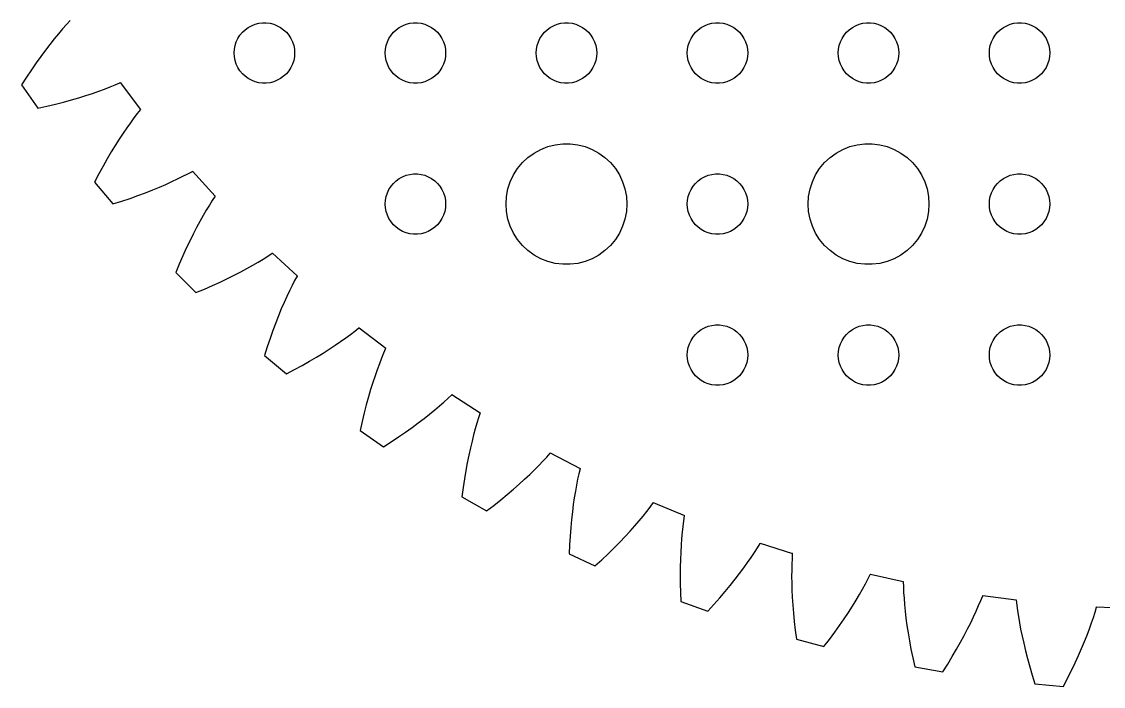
# Model space of a CAD drawing. Header units: metres. Extents: x -69 to 69, y 41 to 179.
# Drawn here: x -57.1 to -3.3, y 41 to 74.1 of the extents above; entities that cross this region are included whole.
import ezdxf

# ---------------------------------------------------------------- set-up
doc = ezdxf.new("R2010")
doc.units = ezdxf.units.M

msp = doc.modelspace()

# ---------------------------------------------------------------- linework, layer by layer
for p, q in [((-55.0264, 73.6942), (-55.2276, 73.4569)), ((-54.8331, 73.9147), (-55.0264, 73.6942)), ((-54.6482, 74.1186), (-54.8331, 73.9147)), ((-46.0934, 73.5268), (-45.9561, 73.6558)), ((-45.9561, 73.6558), (-45.8037, 73.7665)), ((-45.8037, 73.7665), (-45.6387, 73.8572)), ((-45.6387, 73.8572), (-45.4635, 73.9266)), ((-45.4635, 73.9266), (-45.2811, 73.9734)), ((-45.2811, 73.9734), (-45.0942, 73.997)), ((-45.0942, 73.997), (-44.9058, 73.997)), ((-44.9058, 73.997), (-44.7189, 73.9734)), ((-44.7189, 73.9734), (-44.5365, 73.9266)), ((-44.5365, 73.9266), (-44.3613, 73.8572)), ((-44.3613, 73.8572), (-44.1963, 73.7665)), ((-44.1963, 73.7665), (-44.0439, 73.6558)), ((-44.0439, 73.6558), (-43.9065, 73.5268)), ((-38.5934, 73.5268), (-38.4561, 73.6558)), ((-38.4561, 73.6558), (-38.3037, 73.7665)), ((-38.3037, 73.7665), (-38.1387, 73.8572)), ((-38.1387, 73.8572), (-37.9635, 73.9266)), ((-37.9635, 73.9266), (-37.7811, 73.9734)), ((-37.7811, 73.9734), (-37.5942, 73.997)), ((-37.5942, 73.997), (-37.4058, 73.997)), ((-37.4058, 73.997), (-37.2189, 73.9734)), ((-37.2189, 73.9734), (-37.0365, 73.9266)), ((-37.0365, 73.9266), (-36.8613, 73.8572)), ((-36.8613, 73.8572), (-36.6963, 73.7665)), ((-36.6963, 73.7665), (-36.5439, 73.6558)), ((-36.5439, 73.6558), (-36.4065, 73.5268)), ((-31.0934, 73.5268), (-30.9561, 73.6558)), ((-30.9561, 73.6558), (-30.8037, 73.7665)), ((-30.8037, 73.7665), (-30.6387, 73.8572)), ((-30.6387, 73.8572), (-30.4635, 73.9266)), ((-30.4635, 73.9266), (-30.2811, 73.9734)), ((-30.2811, 73.9734), (-30.0942, 73.997)), ((-30.0942, 73.997), (-29.9058, 73.997)), ((-29.9058, 73.997), (-29.7189, 73.9734)), ((-29.7189, 73.9734), (-29.5365, 73.9266)), ((-29.5365, 73.9266), (-29.3613, 73.8572)), ((-29.3613, 73.8572), (-29.1963, 73.7665)), ((-29.1963, 73.7665), (-29.0439, 73.6558)), ((-29.0439, 73.6558), (-28.9065, 73.5268)), ((-23.5934, 73.5268), (-23.4561, 73.6558)), ((-23.4561, 73.6558), (-23.3037, 73.7665)), ((-23.3037, 73.7665), (-23.1387, 73.8572)), ((-23.1387, 73.8572), (-22.9635, 73.9266)), ((-22.9635, 73.9266), (-22.7811, 73.9734)), ((-22.7811, 73.9734), (-22.5942, 73.997)), ((-22.5942, 73.997), (-22.4058, 73.997)), ((-22.4058, 73.997), (-22.2189, 73.9734)), ((-22.2189, 73.9734), (-22.0365, 73.9266)), ((-22.0365, 73.9266), (-21.8613, 73.8572)), ((-21.8613, 73.8572), (-21.6963, 73.7665)), ((-21.6963, 73.7665), (-21.5439, 73.6558)), ((-21.5439, 73.6558), (-21.4065, 73.5268)), ((-16.0934, 73.5268), (-15.9561, 73.6558)), ((-15.9561, 73.6558), (-15.8037, 73.7665)), ((-15.8037, 73.7665), (-15.6387, 73.8572)), ((-15.6387, 73.8572), (-15.4635, 73.9266)), ((-15.4635, 73.9266), (-15.2811, 73.9734)), ((-15.2811, 73.9734), (-15.0942, 73.997)), ((-15.0942, 73.997), (-14.9058, 73.997)), ((-14.9058, 73.997), (-14.7189, 73.9734)), ((-14.7189, 73.9734), (-14.5365, 73.9266)), ((-14.5365, 73.9266), (-14.3613, 73.8572)), ((-14.3613, 73.8572), (-14.1963, 73.7665)), ((-14.1963, 73.7665), (-14.0439, 73.6558)), ((-14.0439, 73.6558), (-13.9065, 73.5268)), ((-8.59344, 73.5268), (-8.45613, 73.6558)), ((-8.45613, 73.6558), (-8.30373, 73.7665)), ((-8.30373, 73.7665), (-8.13866, 73.8572)), ((-8.13866, 73.8572), (-7.96352, 73.9266)), ((-7.96352, 73.9266), (-7.78107, 73.9734)), ((-7.78107, 73.9734), (-7.59418, 73.997)), ((-7.59418, 73.997), (-7.40581, 73.997)), ((-7.40581, 73.997), (-7.21892, 73.9734)), ((-7.21892, 73.9734), (-7.03647, 73.9266)), ((-7.03647, 73.9266), (-6.86133, 73.8572)), ((-6.86133, 73.8572), (-6.69626, 73.7665)), ((-6.69626, 73.7665), (-6.54385, 73.6558)), ((-6.54385, 73.6558), (-6.40654, 73.5268)), ((-55.4361, 73.2023), (-55.6515, 72.9302)), ((-55.2276, 73.4569), (-55.4361, 73.2023)), ((-46.3947, 73.0522), (-46.3145, 73.2226)), ((-46.3145, 73.2226), (-46.2135, 73.3817)), ((-46.2135, 73.3817), (-46.0934, 73.5268)), ((-43.9065, 73.5268), (-43.7865, 73.3817)), ((-43.7865, 73.3817), (-43.6855, 73.2226)), ((-43.6855, 73.2226), (-43.6053, 73.0522)), ((-38.8947, 73.0522), (-38.8145, 73.2226)), ((-38.8145, 73.2226), (-38.7135, 73.3817)), ((-38.7135, 73.3817), (-38.5934, 73.5268)), ((-36.4065, 73.5268), (-36.2865, 73.3817)), ((-36.2865, 73.3817), (-36.1855, 73.2226)), ((-36.1855, 73.2226), (-36.1053, 73.0522)), ((-31.3947, 73.0522), (-31.3145, 73.2226)), ((-31.3145, 73.2226), (-31.2135, 73.3817)), ((-31.2135, 73.3817), (-31.0934, 73.5268)), ((-28.9065, 73.5268), (-28.7865, 73.3817)), ((-28.7865, 73.3817), (-28.6855, 73.2226)), ((-28.6855, 73.2226), (-28.6053, 73.0522)), ((-23.8947, 73.0522), (-23.8145, 73.2226)), ((-23.8145, 73.2226), (-23.7135, 73.3817)), ((-23.7135, 73.3817), (-23.5934, 73.5268)), ((-21.4065, 73.5268), (-21.2865, 73.3817)), ((-21.2865, 73.3817), (-21.1855, 73.2226)), ((-21.1855, 73.2226), (-21.1053, 73.0522)), ((-16.3947, 73.0522), (-16.3145, 73.2226)), ((-16.3145, 73.2226), (-16.2135, 73.3817)), ((-16.2135, 73.3817), (-16.0934, 73.5268)), ((-13.9065, 73.5268), (-13.7865, 73.3817)), ((-13.7865, 73.3817), (-13.6855, 73.2226)), ((-13.6855, 73.2226), (-13.6053, 73.0522)), ((-8.89465, 73.0522), (-8.81445, 73.2226)), ((-8.81445, 73.2226), (-8.71352, 73.3817)), ((-8.71352, 73.3817), (-8.59344, 73.5268)), ((-6.40654, 73.5268), (-6.28647, 73.3817)), ((-6.28647, 73.3817), (-6.18553, 73.2226)), ((-6.18553, 73.2226), (-6.10533, 73.0522)), ((-55.8731, 72.6402), (-56.1005, 72.3322)), ((-55.6515, 72.9302), (-55.8731, 72.6402)), ((-46.5, 72.5), (-46.4882, 72.688)), ((-46.4882, 72.688), (-46.4529, 72.873)), ((-46.4529, 72.873), (-46.3947, 73.0522)), ((-43.6053, 73.0522), (-43.5471, 72.873)), ((-43.5471, 72.873), (-43.5118, 72.688)), ((-43.5118, 72.688), (-43.5, 72.5)), ((-39, 72.5), (-38.9882, 72.688)), ((-38.9882, 72.688), (-38.9529, 72.873)), ((-38.9529, 72.873), (-38.8947, 73.0522)), ((-36.1053, 73.0522), (-36.0471, 72.873)), ((-36.0471, 72.873), (-36.0118, 72.688)), ((-36.0118, 72.688), (-36, 72.5)), ((-31.5, 72.5), (-31.4882, 72.688)), ((-31.4882, 72.688), (-31.4529, 72.873)), ((-31.4529, 72.873), (-31.3947, 73.0522)), ((-28.6053, 73.0522), (-28.5471, 72.873)), ((-28.5471, 72.873), (-28.5118, 72.688)), ((-28.5118, 72.688), (-28.5, 72.5)), ((-24, 72.5), (-23.9882, 72.688)), ((-23.9882, 72.688), (-23.9529, 72.873)), ((-23.9529, 72.873), (-23.8947, 73.0522)), ((-21.1053, 73.0522), (-21.0471, 72.873)), ((-21.0471, 72.873), (-21.0118, 72.688)), ((-21.0118, 72.688), (-21, 72.5)), ((-16.5, 72.5), (-16.4882, 72.688)), ((-16.4882, 72.688), (-16.4529, 72.873)), ((-16.4529, 72.873), (-16.3947, 73.0522)), ((-13.6053, 73.0522), (-13.5471, 72.873)), ((-13.5471, 72.873), (-13.5118, 72.688)), ((-13.5118, 72.688), (-13.5, 72.5)), ((-9, 72.5), (-8.98816, 72.688)), ((-8.98816, 72.688), (-8.95287, 72.873)), ((-8.95287, 72.873), (-8.89465, 73.0522)), ((-6.10533, 73.0522), (-6.04712, 72.873)), ((-6.04712, 72.873), (-6.01183, 72.688)), ((-6.01183, 72.688), (-6, 72.5)), ((-56.3331, 72.0057), (-56.5703, 71.6606)), ((-56.1005, 72.3322), (-56.3331, 72.0057)), ((-46.4882, 72.312), (-46.5, 72.5)), ((-46.4529, 72.127), (-46.4882, 72.312)), ((-46.3947, 71.9478), (-46.4529, 72.127)), ((-43.5471, 72.127), (-43.6053, 71.9478)), ((-43.5118, 72.312), (-43.5471, 72.127)), ((-43.5, 72.5), (-43.5118, 72.312)), ((-38.9882, 72.312), (-39, 72.5)), ((-38.9529, 72.127), (-38.9882, 72.312)), ((-38.8947, 71.9478), (-38.9529, 72.127)), ((-36.0471, 72.127), (-36.1053, 71.9478)), ((-36.0118, 72.312), (-36.0471, 72.127)), ((-36, 72.5), (-36.0118, 72.312)), ((-31.4882, 72.312), (-31.5, 72.5)), ((-31.4529, 72.127), (-31.4882, 72.312)), ((-31.3947, 71.9478), (-31.4529, 72.127)), ((-28.5471, 72.127), (-28.6053, 71.9478)), ((-28.5118, 72.312), (-28.5471, 72.127)), ((-28.5, 72.5), (-28.5118, 72.312)), ((-23.9882, 72.312), (-24, 72.5)), ((-23.9529, 72.127), (-23.9882, 72.312)), ((-23.8947, 71.9478), (-23.9529, 72.127)), ((-21.0471, 72.127), (-21.1053, 71.9478)), ((-21.0118, 72.312), (-21.0471, 72.127)), ((-21, 72.5), (-21.0118, 72.312)), ((-16.4882, 72.312), (-16.5, 72.5)), ((-16.4529, 72.127), (-16.4882, 72.312)), ((-16.3947, 71.9478), (-16.4529, 72.127)), ((-13.5471, 72.127), (-13.6053, 71.9478)), ((-13.5118, 72.312), (-13.5471, 72.127)), ((-13.5, 72.5), (-13.5118, 72.312)), ((-8.98816, 72.312), (-9, 72.5)), ((-8.95287, 72.127), (-8.98816, 72.312)), ((-8.89465, 71.9478), (-8.95287, 72.127)), ((-6.04712, 72.127), (-6.10533, 71.9478)), ((-6.01183, 72.312), (-6.04712, 72.127)), ((-6, 72.5), (-6.01183, 72.312)), ((-56.5703, 71.6606), (-56.8116, 71.2965)), ((-46.3145, 71.7774), (-46.3947, 71.9478)), ((-46.2135, 71.6183), (-46.3145, 71.7774)), ((-46.0934, 71.4732), (-46.2135, 71.6183)), ((-45.9561, 71.3442), (-46.0934, 71.4732)), ((-43.9065, 71.4732), (-44.0439, 71.3442)), ((-43.7865, 71.6183), (-43.9065, 71.4732)), ((-43.6855, 71.7774), (-43.7865, 71.6183)), ((-43.6053, 71.9478), (-43.6855, 71.7774)), ((-38.8145, 71.7774), (-38.8947, 71.9478)), ((-38.7135, 71.6183), (-38.8145, 71.7774)), ((-38.5934, 71.4732), (-38.7135, 71.6183)), ((-38.4561, 71.3442), (-38.5934, 71.4732)), ((-36.4065, 71.4732), (-36.5439, 71.3442)), ((-36.2865, 71.6183), (-36.4065, 71.4732)), ((-36.1855, 71.7774), (-36.2865, 71.6183)), ((-36.1053, 71.9478), (-36.1855, 71.7774)), ((-31.3145, 71.7774), (-31.3947, 71.9478)), ((-31.2135, 71.6183), (-31.3145, 71.7774)), ((-31.0934, 71.4732), (-31.2135, 71.6183)), ((-30.9561, 71.3442), (-31.0934, 71.4732)), ((-28.9065, 71.4732), (-29.0439, 71.3442)), ((-28.7865, 71.6183), (-28.9065, 71.4732)), ((-28.6855, 71.7774), (-28.7865, 71.6183)), ((-28.6053, 71.9478), (-28.6855, 71.7774)), ((-23.8145, 71.7774), (-23.8947, 71.9478)), ((-23.7135, 71.6183), (-23.8145, 71.7774)), ((-23.5934, 71.4732), (-23.7135, 71.6183)), ((-23.4561, 71.3442), (-23.5934, 71.4732)), ((-21.4065, 71.4732), (-21.5439, 71.3442)), ((-21.2865, 71.6183), (-21.4065, 71.4732)), ((-21.1855, 71.7774), (-21.2865, 71.6183)), ((-21.1053, 71.9478), (-21.1855, 71.7774)), ((-16.3145, 71.7774), (-16.3947, 71.9478)), ((-16.2135, 71.6183), (-16.3145, 71.7774)), ((-16.0934, 71.4732), (-16.2135, 71.6183)), ((-15.9561, 71.3442), (-16.0934, 71.4732)), ((-13.9065, 71.4732), (-14.0439, 71.3442)), ((-13.7865, 71.6183), (-13.9065, 71.4732)), ((-13.6855, 71.7774), (-13.7865, 71.6183)), ((-13.6053, 71.9478), (-13.6855, 71.7774)), ((-8.81445, 71.7774), (-8.89465, 71.9478)), ((-8.71352, 71.6183), (-8.81445, 71.7774)), ((-8.59344, 71.4732), (-8.71352, 71.6183)), ((-8.45613, 71.3442), (-8.59344, 71.4732)), ((-6.40654, 71.4732), (-6.54385, 71.3442)), ((-6.28647, 71.6183), (-6.40654, 71.4732)), ((-6.18553, 71.7774), (-6.28647, 71.6183)), ((-6.10533, 71.9478), (-6.18553, 71.7774)), ((-56.8116, 71.2965), (-57.0564, 70.9134)), ((-57.0564, 70.9134), (-56.2438, 69.7529)), ((-52.6631, 70.8156), (-52.4083, 70.9197)), ((-52.4083, 70.9197), (-52.1718, 71.0209)), ((-52.1718, 71.0209), (-52.1625, 71.0278)), ((-52.1625, 71.0278), (-51.1473, 69.6997)), ((-45.8037, 71.2335), (-45.9561, 71.3442)), ((-45.6387, 71.1428), (-45.8037, 71.2335)), ((-45.4635, 71.0734), (-45.6387, 71.1428)), ((-45.2811, 71.0266), (-45.4635, 71.0734)), ((-45.0942, 71.003), (-45.2811, 71.0266)), ((-44.9058, 71.003), (-45.0942, 71.003)), ((-44.7189, 71.0266), (-44.9058, 71.003)), ((-44.5365, 71.0734), (-44.7189, 71.0266)), ((-44.3613, 71.1428), (-44.5365, 71.0734)), ((-44.1963, 71.2335), (-44.3613, 71.1428)), ((-44.0439, 71.3442), (-44.1963, 71.2335)), ((-38.3037, 71.2335), (-38.4561, 71.3442)), ((-38.1387, 71.1428), (-38.3037, 71.2335)), ((-37.9635, 71.0734), (-38.1387, 71.1428)), ((-37.7811, 71.0266), (-37.9635, 71.0734)), ((-37.5942, 71.003), (-37.7811, 71.0266)), ((-37.4058, 71.003), (-37.5942, 71.003)), ((-37.2189, 71.0266), (-37.4058, 71.003)), ((-37.0365, 71.0734), (-37.2189, 71.0266)), ((-36.8613, 71.1428), (-37.0365, 71.0734)), ((-36.6963, 71.2335), (-36.8613, 71.1428)), ((-36.5439, 71.3442), (-36.6963, 71.2335)), ((-30.8037, 71.2335), (-30.9561, 71.3442)), ((-30.6387, 71.1428), (-30.8037, 71.2335)), ((-30.4635, 71.0734), (-30.6387, 71.1428)), ((-30.2811, 71.0266), (-30.4635, 71.0734)), ((-30.0942, 71.003), (-30.2811, 71.0266)), ((-29.9058, 71.003), (-30.0942, 71.003)), ((-29.7189, 71.0266), (-29.9058, 71.003)), ((-29.5365, 71.0734), (-29.7189, 71.0266)), ((-29.3613, 71.1428), (-29.5365, 71.0734)), ((-29.1963, 71.2335), (-29.3613, 71.1428)), ((-29.0439, 71.3442), (-29.1963, 71.2335)), ((-23.3037, 71.2335), (-23.4561, 71.3442)), ((-23.1387, 71.1428), (-23.3037, 71.2335)), ((-22.9635, 71.0734), (-23.1387, 71.1428)), ((-22.7811, 71.0266), (-22.9635, 71.0734)), ((-22.5942, 71.003), (-22.7811, 71.0266)), ((-22.4058, 71.003), (-22.5942, 71.003)), ((-22.2189, 71.0266), (-22.4058, 71.003)), ((-22.0365, 71.0734), (-22.2189, 71.0266)), ((-21.8613, 71.1428), (-22.0365, 71.0734)), ((-21.6963, 71.2335), (-21.8613, 71.1428)), ((-21.5439, 71.3442), (-21.6963, 71.2335)), ((-15.8037, 71.2335), (-15.9561, 71.3442)), ((-15.6387, 71.1428), (-15.8037, 71.2335)), ((-15.4635, 71.0734), (-15.6387, 71.1428)), ((-15.2811, 71.0266), (-15.4635, 71.0734)), ((-15.0942, 71.003), (-15.2811, 71.0266)), ((-14.9058, 71.003), (-15.0942, 71.003)), ((-14.7189, 71.0266), (-14.9058, 71.003)), ((-14.5365, 71.0734), (-14.7189, 71.0266)), ((-14.3613, 71.1428), (-14.5365, 71.0734)), ((-14.1963, 71.2335), (-14.3613, 71.1428)), ((-14.0439, 71.3442), (-14.1963, 71.2335)), ((-8.30373, 71.2335), (-8.45613, 71.3442)), ((-8.13866, 71.1428), (-8.30373, 71.2335)), ((-7.96352, 71.0734), (-8.13866, 71.1428)), ((-7.78107, 71.0266), (-7.96352, 71.0734)), ((-7.59418, 71.003), (-7.78107, 71.0266)), ((-7.40581, 71.003), (-7.59418, 71.003)), ((-7.21892, 71.0266), (-7.40581, 71.003)), ((-7.03647, 71.0734), (-7.21892, 71.0266)), ((-6.86133, 71.1428), (-7.03647, 71.0734)), ((-6.69626, 71.2335), (-6.86133, 71.1428)), ((-6.54385, 71.3442), (-6.69626, 71.2335)), ((-54.2164, 70.2743), (-53.8681, 70.3833)), ((-53.8681, 70.3833), (-53.5388, 70.4926)), ((-53.5388, 70.4926), (-53.2282, 70.6015)), ((-53.2282, 70.6015), (-52.9364, 70.7094)), ((-52.9364, 70.7094), (-52.6631, 70.8156)), ((-56.2438, 69.7529), (-55.8001, 69.8519)), ((-55.8001, 69.8519), (-55.3755, 69.9542)), ((-55.3755, 69.9542), (-54.97, 70.0591)), ((-54.97, 70.0591), (-54.5837, 70.166)), ((-54.5837, 70.166), (-54.2164, 70.2743)), ((-51.313, 69.4922), (-51.4794, 69.273)), ((-51.154, 69.6945), (-51.313, 69.4922)), ((-51.1473, 69.6997), (-51.154, 69.6945)), ((-51.8325, 68.7825), (-52.0181, 68.5108)), ((-51.6528, 69.0365), (-51.8325, 68.7825)), ((-51.4794, 69.273), (-51.6528, 69.0365)), ((-52.0181, 68.5108), (-52.2088, 68.2209)), ((-52.4044, 67.9128), (-52.604, 67.586)), ((-52.2088, 68.2209), (-52.4044, 67.9128)), ((-31.6075, 67.533), (-31.2773, 67.7145)), ((-31.2773, 67.7145), (-30.927, 67.8532)), ((-30.927, 67.8532), (-30.5621, 67.9469)), ((-30.5621, 67.9469), (-30.1884, 67.9941)), ((-30.1884, 67.9941), (-29.8116, 67.9941)), ((-29.8116, 67.9941), (-29.4379, 67.9469)), ((-29.4379, 67.9469), (-29.0729, 67.8532)), ((-29.0729, 67.8532), (-28.7227, 67.7145)), ((-28.7227, 67.7145), (-28.3925, 67.533)), ((-16.6075, 67.533), (-16.2773, 67.7145)), ((-16.2773, 67.7145), (-15.927, 67.8532)), ((-15.927, 67.8532), (-15.5621, 67.9469)), ((-15.5621, 67.9469), (-15.1884, 67.9941)), ((-15.1884, 67.9941), (-14.8116, 67.9941)), ((-14.8116, 67.9941), (-14.4379, 67.9469)), ((-14.4379, 67.9469), (-14.0729, 67.8532)), ((-14.0729, 67.8532), (-13.7227, 67.7145)), ((-13.7227, 67.7145), (-13.3925, 67.533)), ((-52.8073, 67.2405), (-53.0135, 66.876)), ((-52.604, 67.586), (-52.8073, 67.2405)), ((-32.1869, 67.0536), (-31.9123, 67.3115)), ((-31.9123, 67.3115), (-31.6075, 67.533)), ((-28.3925, 67.533), (-28.0877, 67.3115)), ((-28.0877, 67.3115), (-27.8131, 67.0536)), ((-17.1869, 67.0536), (-16.9123, 67.3115)), ((-16.9123, 67.3115), (-16.6075, 67.533)), ((-13.3925, 67.533), (-13.0877, 67.3115)), ((-13.0877, 67.3115), (-12.8131, 67.0536)), ((-53.0135, 66.876), (-53.2222, 66.4924)), ((-48.8028, 66.5007), (-48.576, 66.6222)), ((-48.576, 66.6222), (-48.5674, 66.6299)), ((-48.5674, 66.6299), (-47.4403, 65.3953)), ((-32.6289, 66.4453), (-32.427, 66.7634)), ((-32.427, 66.7634), (-32.1869, 67.0536)), ((-27.8131, 67.0536), (-27.5729, 66.7634)), ((-27.5729, 66.7634), (-27.3711, 66.4453)), ((-17.6289, 66.4453), (-17.427, 66.7634)), ((-17.427, 66.7634), (-17.1869, 67.0536)), ((-12.8131, 67.0536), (-12.5729, 66.7634)), ((-12.5729, 66.7634), (-12.3711, 66.4453)), ((-53.2222, 66.4924), (-53.4326, 66.0893)), ((-53.4326, 66.0893), (-52.522, 65.0041)), ((-49.8918, 65.9768), (-49.5919, 66.1123)), ((-49.5919, 66.1123), (-49.3106, 66.2452)), ((-49.3106, 66.2452), (-49.0476, 66.3748)), ((-49.0476, 66.3748), (-48.8028, 66.5007)), ((-38.5934, 66.0268), (-38.4561, 66.1558)), ((-38.4561, 66.1558), (-38.3037, 66.2665)), ((-38.3037, 66.2665), (-38.1387, 66.3572)), ((-38.1387, 66.3572), (-37.9635, 66.4266)), ((-37.9635, 66.4266), (-37.7811, 66.4734)), ((-37.7811, 66.4734), (-37.5942, 66.497)), ((-37.5942, 66.497), (-37.4058, 66.497)), ((-37.4058, 66.497), (-37.2189, 66.4734)), ((-37.2189, 66.4734), (-37.0365, 66.4266)), ((-37.0365, 66.4266), (-36.8613, 66.3572)), ((-36.8613, 66.3572), (-36.6963, 66.2665)), ((-36.6963, 66.2665), (-36.5439, 66.1558)), ((-36.5439, 66.1558), (-36.4065, 66.0268)), ((-32.9057, 65.7461), (-32.7893, 66.1044)), ((-32.7893, 66.1044), (-32.6289, 66.4453)), ((-27.3711, 66.4453), (-27.2107, 66.1044)), ((-27.2107, 66.1044), (-27.0942, 65.7461)), ((-23.5934, 66.0268), (-23.4561, 66.1558)), ((-23.4561, 66.1558), (-23.3037, 66.2665)), ((-23.3037, 66.2665), (-23.1387, 66.3572)), ((-23.1387, 66.3572), (-22.9635, 66.4266)), ((-22.9635, 66.4266), (-22.7811, 66.4734)), ((-22.7811, 66.4734), (-22.5942, 66.497)), ((-22.5942, 66.497), (-22.4058, 66.497)), ((-22.4058, 66.497), (-22.2189, 66.4734)), ((-22.2189, 66.4734), (-22.0365, 66.4266)), ((-22.0365, 66.4266), (-21.8613, 66.3572)), ((-21.8613, 66.3572), (-21.6963, 66.2665)), ((-21.6963, 66.2665), (-21.5439, 66.1558)), ((-21.5439, 66.1558), (-21.4065, 66.0268)), ((-17.9057, 65.7461), (-17.7893, 66.1044)), ((-17.7893, 66.1044), (-17.6289, 66.4453)), ((-12.3711, 66.4453), (-12.2107, 66.1044)), ((-12.2107, 66.1044), (-12.0942, 65.7461)), ((-8.59344, 66.0268), (-8.45613, 66.1558)), ((-8.45613, 66.1558), (-8.30373, 66.2665)), ((-8.30373, 66.2665), (-8.13866, 66.3572)), ((-8.13866, 66.3572), (-7.96352, 66.4266)), ((-7.96352, 66.4266), (-7.78107, 66.4734)), ((-7.78107, 66.4734), (-7.59418, 66.497)), ((-7.59418, 66.497), (-7.40581, 66.497)), ((-7.40581, 66.497), (-7.21892, 66.4734)), ((-7.21892, 66.4734), (-7.03647, 66.4266)), ((-7.03647, 66.4266), (-6.86133, 66.3572)), ((-6.86133, 66.3572), (-6.69626, 66.2665)), ((-6.69626, 66.2665), (-6.54385, 66.1558)), ((-6.54385, 66.1558), (-6.40654, 66.0268)), ((-51.2798, 65.4201), (-50.9042, 65.5603)), ((-50.9042, 65.5603), (-50.5478, 65.7001)), ((-50.5478, 65.7001), (-50.2103, 65.8392)), ((-50.2103, 65.8392), (-49.8918, 65.9768)), ((-38.9529, 65.373), (-38.8947, 65.5522)), ((-38.8947, 65.5522), (-38.8145, 65.7226)), ((-38.8145, 65.7226), (-38.7135, 65.8817)), ((-38.7135, 65.8817), (-38.5934, 66.0268)), ((-36.4065, 66.0268), (-36.2865, 65.8817)), ((-36.2865, 65.8817), (-36.1855, 65.7226)), ((-36.1855, 65.7226), (-36.1053, 65.5522)), ((-36.1053, 65.5522), (-36.0471, 65.373)), ((-32.9763, 65.376), (-32.9057, 65.7461)), ((-27.0942, 65.7461), (-27.0237, 65.376)), ((-23.9529, 65.373), (-23.8947, 65.5522)), ((-23.8947, 65.5522), (-23.8145, 65.7226)), ((-23.8145, 65.7226), (-23.7135, 65.8817)), ((-23.7135, 65.8817), (-23.5934, 66.0268)), ((-21.4065, 66.0268), (-21.2865, 65.8817)), ((-21.2865, 65.8817), (-21.1855, 65.7226)), ((-21.1855, 65.7226), (-21.1053, 65.5522)), ((-21.1053, 65.5522), (-21.0471, 65.373)), ((-17.9763, 65.376), (-17.9057, 65.7461)), ((-12.0942, 65.7461), (-12.0237, 65.376)), ((-8.95287, 65.373), (-8.89465, 65.5522)), ((-8.89465, 65.5522), (-8.81445, 65.7226)), ((-8.81445, 65.7226), (-8.71352, 65.8817)), ((-8.71352, 65.8817), (-8.59344, 66.0268)), ((-6.40654, 66.0268), (-6.28647, 65.8817)), ((-6.28647, 65.8817), (-6.18553, 65.7226)), ((-6.18553, 65.7226), (-6.10533, 65.5522)), ((-6.10533, 65.5522), (-6.04712, 65.373)), ((-52.522, 65.0041), (-52.0886, 65.1414)), ((-52.0886, 65.1414), (-51.6745, 65.2803)), ((-51.6745, 65.2803), (-51.2798, 65.4201)), ((-47.5872, 65.1741), (-47.7339, 64.9412)), ((-47.4464, 65.3895), (-47.5872, 65.1741)), ((-47.4403, 65.3953), (-47.4464, 65.3895)), ((-39, 65), (-38.9882, 65.188)), ((-38.9882, 64.812), (-39, 65)), ((-38.9882, 65.188), (-38.9529, 65.373)), ((-36.0471, 65.373), (-36.0118, 65.188)), ((-36.0118, 65.188), (-36, 65)), ((-36, 65), (-36.0118, 64.812)), ((-33, 65), (-32.9763, 65.376)), ((-32.9763, 64.624), (-33, 65)), ((-27.0237, 65.376), (-27, 65)), ((-27, 65), (-27.0237, 64.624)), ((-24, 65), (-23.9882, 65.188)), ((-23.9882, 64.812), (-24, 65)), ((-23.9882, 65.188), (-23.9529, 65.373)), ((-21.0471, 65.373), (-21.0118, 65.188)), ((-21.0118, 65.188), (-21, 65)), ((-21, 65), (-21.0118, 64.812)), ((-18, 65), (-17.9763, 65.376)), ((-17.9763, 64.624), (-18, 65)), ((-12.0237, 65.376), (-12, 65)), ((-12, 65), (-12.0237, 64.624)), ((-9, 65), (-8.98816, 65.188)), ((-8.98816, 64.812), (-9, 65)), ((-8.98816, 65.188), (-8.95287, 65.373)), ((-6.04712, 65.373), (-6.01183, 65.188)), ((-6.01183, 65.188), (-6, 65)), ((-6, 65), (-6.01183, 64.812)), ((-47.886, 64.6906), (-48.0429, 64.4219)), ((-47.7339, 64.9412), (-47.886, 64.6906)), ((-38.9529, 64.627), (-38.9882, 64.812)), ((-38.8947, 64.4478), (-38.9529, 64.627)), ((-36.0471, 64.627), (-36.1053, 64.4478)), ((-36.0118, 64.812), (-36.0471, 64.627)), ((-32.9057, 64.2539), (-32.9763, 64.624)), ((-27.0237, 64.624), (-27.0942, 64.2539)), ((-23.9529, 64.627), (-23.9882, 64.812)), ((-23.8947, 64.4478), (-23.9529, 64.627)), ((-21.0471, 64.627), (-21.1053, 64.4478)), ((-21.0118, 64.812), (-21.0471, 64.627)), ((-17.9057, 64.2539), (-17.9763, 64.624)), ((-12.0237, 64.624), (-12.0942, 64.2539)), ((-8.95287, 64.627), (-8.98816, 64.812)), ((-8.89465, 64.4478), (-8.95287, 64.627)), ((-6.04712, 64.627), (-6.10533, 64.4478)), ((-6.01183, 64.812), (-6.04712, 64.627)), ((-48.2041, 64.135), (-48.3689, 63.8296)), ((-48.0429, 64.4219), (-48.2041, 64.135)), ((-38.8145, 64.2774), (-38.8947, 64.4478)), ((-38.7135, 64.1183), (-38.8145, 64.2774)), ((-38.5934, 63.9732), (-38.7135, 64.1183)), ((-38.4561, 63.8442), (-38.5934, 63.9732)), ((-36.4065, 63.9732), (-36.5439, 63.8442)), ((-36.2865, 64.1183), (-36.4065, 63.9732)), ((-36.1855, 64.2774), (-36.2865, 64.1183)), ((-36.1053, 64.4478), (-36.1855, 64.2774)), ((-32.7893, 63.8956), (-32.9057, 64.2539)), ((-27.0942, 64.2539), (-27.2107, 63.8956)), ((-23.8145, 64.2774), (-23.8947, 64.4478)), ((-23.7135, 64.1183), (-23.8145, 64.2774)), ((-23.5934, 63.9732), (-23.7135, 64.1183)), ((-23.4561, 63.8442), (-23.5934, 63.9732)), ((-21.4065, 63.9732), (-21.5439, 63.8442)), ((-21.2865, 64.1183), (-21.4065, 63.9732)), ((-21.1855, 64.2774), (-21.2865, 64.1183)), ((-21.1053, 64.4478), (-21.1855, 64.2774)), ((-17.7893, 63.8956), (-17.9057, 64.2539)), ((-12.0942, 64.2539), (-12.2107, 63.8956)), ((-8.81445, 64.2774), (-8.89465, 64.4478)), ((-8.71352, 64.1183), (-8.81445, 64.2774)), ((-8.59344, 63.9732), (-8.71352, 64.1183)), ((-8.45613, 63.8442), (-8.59344, 63.9732)), ((-6.40654, 63.9732), (-6.54385, 63.8442)), ((-6.28647, 64.1183), (-6.40654, 63.9732)), ((-6.18553, 64.2774), (-6.28647, 64.1183)), ((-6.10533, 64.4478), (-6.18553, 64.2774)), ((-48.5368, 63.5056), (-48.7072, 63.1627)), ((-48.3689, 63.8296), (-48.5368, 63.5056)), ((-38.3037, 63.7335), (-38.4561, 63.8442)), ((-38.1387, 63.6428), (-38.3037, 63.7335)), ((-37.9635, 63.5734), (-38.1387, 63.6428)), ((-37.7811, 63.5266), (-37.9635, 63.5734)), ((-37.5942, 63.503), (-37.7811, 63.5266)), ((-37.4058, 63.503), (-37.5942, 63.503)), ((-37.2189, 63.5266), (-37.4058, 63.503)), ((-37.0365, 63.5734), (-37.2189, 63.5266)), ((-36.8613, 63.6428), (-37.0365, 63.5734)), ((-36.6963, 63.7335), (-36.8613, 63.6428)), ((-36.5439, 63.8442), (-36.6963, 63.7335)), ((-32.6289, 63.5547), (-32.7893, 63.8956)), ((-32.427, 63.2366), (-32.6289, 63.5547)), ((-27.3711, 63.5547), (-27.5729, 63.2366)), ((-27.2107, 63.8956), (-27.3711, 63.5547)), ((-23.3037, 63.7335), (-23.4561, 63.8442)), ((-23.1387, 63.6428), (-23.3037, 63.7335)), ((-22.9635, 63.5734), (-23.1387, 63.6428)), ((-22.7811, 63.5266), (-22.9635, 63.5734)), ((-22.5942, 63.503), (-22.7811, 63.5266)), ((-22.4058, 63.503), (-22.5942, 63.503)), ((-22.2189, 63.5266), (-22.4058, 63.503)), ((-22.0365, 63.5734), (-22.2189, 63.5266)), ((-21.8613, 63.6428), (-22.0365, 63.5734)), ((-21.6963, 63.7335), (-21.8613, 63.6428)), ((-21.5439, 63.8442), (-21.6963, 63.7335)), ((-17.6289, 63.5547), (-17.7893, 63.8956)), ((-17.427, 63.2366), (-17.6289, 63.5547)), ((-12.3711, 63.5547), (-12.5729, 63.2366)), ((-12.2107, 63.8956), (-12.3711, 63.5547)), ((-8.30373, 63.7335), (-8.45613, 63.8442)), ((-8.13866, 63.6428), (-8.30373, 63.7335)), ((-7.96352, 63.5734), (-8.13866, 63.6428)), ((-7.78107, 63.5266), (-7.96352, 63.5734)), ((-7.59418, 63.503), (-7.78107, 63.5266)), ((-7.40581, 63.503), (-7.59418, 63.503)), ((-7.21892, 63.5266), (-7.40581, 63.503)), ((-7.03647, 63.5734), (-7.21892, 63.5266)), ((-6.86133, 63.6428), (-7.03647, 63.5734)), ((-6.69626, 63.7335), (-6.86133, 63.6428)), ((-6.54385, 63.8442), (-6.69626, 63.7335)), ((-48.7072, 63.1627), (-48.8796, 62.8008)), ((-32.1869, 62.9464), (-32.427, 63.2366)), ((-31.9123, 62.6885), (-32.1869, 62.9464)), ((-27.8131, 62.9464), (-28.0877, 62.6885)), ((-27.5729, 63.2366), (-27.8131, 62.9464)), ((-17.1869, 62.9464), (-17.427, 63.2366)), ((-16.9123, 62.6885), (-17.1869, 62.9464)), ((-12.8131, 62.9464), (-13.0877, 62.6885)), ((-12.5729, 63.2366), (-12.8131, 62.9464)), ((-49.0533, 62.4197), (-49.2277, 62.0193)), ((-48.8796, 62.8008), (-49.0533, 62.4197)), ((-45.0588, 62.2661), (-44.8259, 62.4128)), ((-44.8259, 62.4128), (-44.6105, 62.5536)), ((-44.6105, 62.5536), (-44.6026, 62.562)), ((-44.6026, 62.562), (-43.3722, 61.4303)), ((-31.6075, 62.467), (-31.9123, 62.6885)), ((-31.2773, 62.2855), (-31.6075, 62.467)), ((-28.3925, 62.467), (-28.7227, 62.2855)), ((-28.0877, 62.6885), (-28.3925, 62.467)), ((-16.6075, 62.467), (-16.9123, 62.6885)), ((-16.2773, 62.2855), (-16.6075, 62.467)), ((-13.3925, 62.467), (-13.7227, 62.2855)), ((-13.0877, 62.6885), (-13.3925, 62.467)), ((-49.2277, 62.0193), (-49.4023, 61.5995)), ((-46.1704, 61.6311), (-45.865, 61.7959)), ((-45.865, 61.7959), (-45.5781, 61.9571)), ((-45.5781, 61.9571), (-45.3094, 62.114)), ((-45.3094, 62.114), (-45.0588, 62.2661)), ((-30.927, 62.1468), (-31.2773, 62.2855)), ((-30.5621, 62.0531), (-30.927, 62.1468)), ((-30.1884, 62.0059), (-30.5621, 62.0531)), ((-29.8116, 62.0059), (-30.1884, 62.0059)), ((-29.4379, 62.0531), (-29.8116, 62.0059)), ((-29.0729, 62.1468), (-29.4379, 62.0531)), ((-28.7227, 62.2855), (-29.0729, 62.1468)), ((-15.927, 62.1468), (-16.2773, 62.2855)), ((-15.5621, 62.0531), (-15.927, 62.1468)), ((-15.1884, 62.0059), (-15.5621, 62.0531)), ((-14.8116, 62.0059), (-15.1884, 62.0059)), ((-14.4379, 62.0531), (-14.8116, 62.0059)), ((-14.0729, 62.1468), (-14.4379, 62.0531)), ((-13.7227, 62.2855), (-14.0729, 62.1468)), ((-49.4023, 61.5995), (-48.4005, 60.5977)), ((-47.1992, 61.1204), (-46.8373, 61.2928)), ((-46.8373, 61.2928), (-46.4944, 61.4632)), ((-46.4944, 61.4632), (-46.1704, 61.6311)), ((-43.3778, 61.424), (-43.4993, 61.1972)), ((-43.3722, 61.4303), (-43.3778, 61.424)), ((-48.4005, 60.5977), (-47.9807, 60.7723)), ((-47.9807, 60.7723), (-47.5803, 60.9467)), ((-47.5803, 60.9467), (-47.1992, 61.1204)), ((-43.6252, 60.9524), (-43.7548, 60.6894)), ((-43.4993, 61.1972), (-43.6252, 60.9524)), ((-43.8877, 60.4081), (-44.0232, 60.1082)), ((-43.7548, 60.6894), (-43.8877, 60.4081)), ((-44.1608, 59.7897), (-44.2999, 59.4522)), ((-44.0232, 60.1082), (-44.1608, 59.7897)), ((-44.4397, 59.0958), (-44.5799, 58.7202)), ((-44.2999, 59.4522), (-44.4397, 59.0958)), ((-44.5799, 58.7202), (-44.7197, 58.3255)), ((-40.727, 58.5206), (-40.5078, 58.687)), ((-40.5078, 58.687), (-40.3055, 58.846)), ((-40.3055, 58.846), (-40.2984, 58.8551)), ((-40.2984, 58.8551), (-38.974, 57.835)), ((-23.5934, 58.5268), (-23.4561, 58.6558)), ((-23.4561, 58.6558), (-23.3037, 58.7665)), ((-23.3037, 58.7665), (-23.1387, 58.8572)), ((-23.1387, 58.8572), (-22.9635, 58.9266)), ((-22.9635, 58.9266), (-22.7811, 58.9734)), ((-22.7811, 58.9734), (-22.5942, 58.997)), ((-22.5942, 58.997), (-22.4058, 58.997)), ((-22.4058, 58.997), (-22.2189, 58.9734)), ((-22.2189, 58.9734), (-22.0365, 58.9266)), ((-22.0365, 58.9266), (-21.8613, 58.8572)), ((-21.8613, 58.8572), (-21.6963, 58.7665)), ((-21.6963, 58.7665), (-21.5439, 58.6558)), ((-21.5439, 58.6558), (-21.4065, 58.5268)), ((-16.0934, 58.5268), (-15.9561, 58.6558)), ((-15.9561, 58.6558), (-15.8037, 58.7665)), ((-15.8037, 58.7665), (-15.6387, 58.8572)), ((-15.6387, 58.8572), (-15.4635, 58.9266)), ((-15.4635, 58.9266), (-15.2811, 58.9734)), ((-15.2811, 58.9734), (-15.0942, 58.997)), ((-15.0942, 58.997), (-14.9058, 58.997)), ((-14.9058, 58.997), (-14.7189, 58.9734)), ((-14.7189, 58.9734), (-14.5365, 58.9266)), ((-14.5365, 58.9266), (-14.3613, 58.8572)), ((-14.3613, 58.8572), (-14.1963, 58.7665)), ((-14.1963, 58.7665), (-14.0439, 58.6558)), ((-14.0439, 58.6558), (-13.9065, 58.5268)), ((-8.59344, 58.5268), (-8.45613, 58.6558)), ((-8.45613, 58.6558), (-8.30373, 58.7665)), ((-8.30373, 58.7665), (-8.13866, 58.8572)), ((-8.13866, 58.8572), (-7.96352, 58.9266)), ((-7.96352, 58.9266), (-7.78107, 58.9734)), ((-7.78107, 58.9734), (-7.59418, 58.997)), ((-7.59418, 58.997), (-7.40581, 58.997)), ((-7.40581, 58.997), (-7.21892, 58.9734)), ((-7.21892, 58.9734), (-7.03647, 58.9266)), ((-7.03647, 58.9266), (-6.86133, 58.8572)), ((-6.86133, 58.8572), (-6.69626, 58.7665)), ((-6.69626, 58.7665), (-6.54385, 58.6558)), ((-6.54385, 58.6558), (-6.40654, 58.5268)), ((-44.7197, 58.3255), (-44.8586, 57.9114)), ((-41.4892, 57.9819), (-41.2175, 58.1675)), ((-41.2175, 58.1675), (-40.9635, 58.3472)), ((-40.9635, 58.3472), (-40.727, 58.5206)), ((-23.9529, 57.873), (-23.8947, 58.0522)), ((-23.8947, 58.0522), (-23.8145, 58.2226)), ((-23.8145, 58.2226), (-23.7135, 58.3817)), ((-23.7135, 58.3817), (-23.5934, 58.5268)), ((-21.4065, 58.5268), (-21.2865, 58.3817)), ((-21.2865, 58.3817), (-21.1855, 58.2226)), ((-21.1855, 58.2226), (-21.1053, 58.0522)), ((-21.1053, 58.0522), (-21.0471, 57.873)), ((-16.4529, 57.873), (-16.3947, 58.0522)), ((-16.3947, 58.0522), (-16.3145, 58.2226)), ((-16.3145, 58.2226), (-16.2135, 58.3817)), ((-16.2135, 58.3817), (-16.0934, 58.5268)), ((-13.9065, 58.5268), (-13.7865, 58.3817)), ((-13.7865, 58.3817), (-13.6855, 58.2226)), ((-13.6855, 58.2226), (-13.6053, 58.0522)), ((-13.6053, 58.0522), (-13.5471, 57.873)), ((-8.95287, 57.873), (-8.89465, 58.0522)), ((-8.89465, 58.0522), (-8.81445, 58.2226)), ((-8.81445, 58.2226), (-8.71352, 58.3817)), ((-8.71352, 58.3817), (-8.59344, 58.5268)), ((-6.40654, 58.5268), (-6.28647, 58.3817)), ((-6.28647, 58.3817), (-6.18553, 58.2226)), ((-6.18553, 58.2226), (-6.10533, 58.0522)), ((-6.10533, 58.0522), (-6.04712, 57.873)), ((-44.8586, 57.9114), (-44.9959, 57.478)), ((-42.414, 57.396), (-42.0872, 57.5956)), ((-42.0872, 57.5956), (-41.7791, 57.7912)), ((-41.7791, 57.7912), (-41.4892, 57.9819)), ((-39.0803, 57.5917), (-39.1844, 57.3369)), ((-38.9791, 57.8282), (-39.0803, 57.5917)), ((-38.974, 57.835), (-38.9791, 57.8282)), ((-24, 57.5), (-23.9882, 57.688)), ((-23.9882, 57.312), (-24, 57.5)), ((-23.9882, 57.688), (-23.9529, 57.873)), ((-21.0471, 57.873), (-21.0118, 57.688)), ((-21.0118, 57.688), (-21, 57.5)), ((-21, 57.5), (-21.0118, 57.312)), ((-16.5, 57.5), (-16.4882, 57.688)), ((-16.4882, 57.312), (-16.5, 57.5)), ((-16.4882, 57.688), (-16.4529, 57.873)), ((-13.5471, 57.873), (-13.5118, 57.688)), ((-13.5118, 57.688), (-13.5, 57.5)), ((-13.5, 57.5), (-13.5118, 57.312)), ((-9, 57.5), (-8.98816, 57.688)), ((-8.98816, 57.312), (-9, 57.5)), ((-8.98816, 57.688), (-8.95287, 57.873)), ((-6.04712, 57.873), (-6.01183, 57.688)), ((-6.01183, 57.688), (-6, 57.5)), ((-6, 57.5), (-6.01183, 57.312)), ((-44.9959, 57.478), (-43.9107, 56.5674)), ((-43.5076, 56.7778), (-43.124, 56.9865)), ((-43.124, 56.9865), (-42.7595, 57.1927)), ((-42.7595, 57.1927), (-42.414, 57.396)), ((-39.2906, 57.0636), (-39.3985, 56.7718)), ((-39.1844, 57.3369), (-39.2906, 57.0636)), ((-23.9529, 57.127), (-23.9882, 57.312)), ((-23.8947, 56.9478), (-23.9529, 57.127)), ((-23.8145, 56.7774), (-23.8947, 56.9478)), ((-21.1053, 56.9478), (-21.1855, 56.7774)), ((-21.0471, 57.127), (-21.1053, 56.9478)), ((-21.0118, 57.312), (-21.0471, 57.127)), ((-16.4529, 57.127), (-16.4882, 57.312)), ((-16.3947, 56.9478), (-16.4529, 57.127)), ((-16.3145, 56.7774), (-16.3947, 56.9478)), ((-13.6053, 56.9478), (-13.6855, 56.7774)), ((-13.5471, 57.127), (-13.6053, 56.9478)), ((-13.5118, 57.312), (-13.5471, 57.127)), ((-8.95287, 57.127), (-8.98816, 57.312)), ((-8.89465, 56.9478), (-8.95287, 57.127)), ((-8.81445, 56.7774), (-8.89465, 56.9478)), ((-6.10533, 56.9478), (-6.18553, 56.7774)), ((-6.04712, 57.127), (-6.10533, 56.9478)), ((-6.01183, 57.312), (-6.04712, 57.127)), ((-43.9107, 56.5674), (-43.5076, 56.7778)), ((-39.5074, 56.4612), (-39.6167, 56.1319)), ((-39.3985, 56.7718), (-39.5074, 56.4612)), ((-23.7135, 56.6183), (-23.8145, 56.7774)), ((-23.5934, 56.4732), (-23.7135, 56.6183)), ((-23.4561, 56.3442), (-23.5934, 56.4732)), ((-21.4065, 56.4732), (-21.5439, 56.3442)), ((-21.2865, 56.6183), (-21.4065, 56.4732)), ((-21.1855, 56.7774), (-21.2865, 56.6183)), ((-16.2135, 56.6183), (-16.3145, 56.7774)), ((-16.0934, 56.4732), (-16.2135, 56.6183)), ((-15.9561, 56.3442), (-16.0934, 56.4732)), ((-13.9065, 56.4732), (-14.0439, 56.3442)), ((-13.7865, 56.6183), (-13.9065, 56.4732)), ((-13.6855, 56.7774), (-13.7865, 56.6183)), ((-8.71352, 56.6183), (-8.81445, 56.7774)), ((-8.59344, 56.4732), (-8.71352, 56.6183)), ((-8.45613, 56.3442), (-8.59344, 56.4732)), ((-6.40654, 56.4732), (-6.54385, 56.3442)), ((-6.28647, 56.6183), (-6.40654, 56.4732)), ((-6.18553, 56.7774), (-6.28647, 56.6183)), ((-39.6167, 56.1319), (-39.7257, 55.7836)), ((-23.3037, 56.2335), (-23.4561, 56.3442)), ((-23.1387, 56.1428), (-23.3037, 56.2335)), ((-22.9635, 56.0734), (-23.1387, 56.1428)), ((-22.7811, 56.0266), (-22.9635, 56.0734)), ((-22.5942, 56.003), (-22.7811, 56.0266)), ((-22.4058, 56.003), (-22.5942, 56.003)), ((-22.2189, 56.0266), (-22.4058, 56.003)), ((-22.0365, 56.0734), (-22.2189, 56.0266)), ((-21.8613, 56.1428), (-22.0365, 56.0734)), ((-21.6963, 56.2335), (-21.8613, 56.1428)), ((-21.5439, 56.3442), (-21.6963, 56.2335)), ((-15.8037, 56.2335), (-15.9561, 56.3442)), ((-15.6387, 56.1428), (-15.8037, 56.2335)), ((-15.4635, 56.0734), (-15.6387, 56.1428)), ((-15.2811, 56.0266), (-15.4635, 56.0734)), ((-15.0942, 56.003), (-15.2811, 56.0266)), ((-14.9058, 56.003), (-15.0942, 56.003)), ((-14.7189, 56.0266), (-14.9058, 56.003)), ((-14.5365, 56.0734), (-14.7189, 56.0266)), ((-14.3613, 56.1428), (-14.5365, 56.0734)), ((-14.1963, 56.2335), (-14.3613, 56.1428)), ((-14.0439, 56.3442), (-14.1963, 56.2335)), ((-8.30373, 56.2335), (-8.45613, 56.3442)), ((-8.13866, 56.1428), (-8.30373, 56.2335)), ((-7.96352, 56.0734), (-8.13866, 56.1428)), ((-7.78107, 56.0266), (-7.96352, 56.0734)), ((-7.59418, 56.003), (-7.78107, 56.0266)), ((-7.40581, 56.003), (-7.59418, 56.003)), ((-7.21892, 56.0266), (-7.40581, 56.003)), ((-7.03647, 56.0734), (-7.21892, 56.0266)), ((-6.86133, 56.1428), (-7.03647, 56.0734)), ((-6.69626, 56.2335), (-6.86133, 56.1428)), ((-6.54385, 56.3442), (-6.69626, 56.2335)), ((-39.834, 55.4163), (-39.9409, 55.03)), ((-39.7257, 55.7836), (-39.834, 55.4163)), ((-36.0853, 55.1669), (-35.8814, 55.3518)), ((-35.8814, 55.3518), (-35.6938, 55.5278)), ((-35.6938, 55.5278), (-35.6875, 55.5375)), ((-35.6875, 55.5375), (-34.2792, 54.6367)), ((-39.9409, 55.03), (-40.0458, 54.6245)), ((-36.5431, 54.7724), (-36.3058, 54.9736)), ((-36.3058, 54.9736), (-36.0853, 55.1669)), ((-40.0458, 54.6245), (-40.1481, 54.1999)), ((-37.3598, 54.1269), (-37.0698, 54.3485)), ((-37.0698, 54.3485), (-36.7977, 54.5639)), ((-36.7977, 54.5639), (-36.5431, 54.7724)), ((-34.3639, 54.385), (-34.4454, 54.1221)), ((-34.2837, 54.6295), (-34.3639, 54.385)), ((-34.2792, 54.6367), (-34.2837, 54.6295)), ((-40.1481, 54.1999), (-40.2471, 53.7562)), ((-40.2471, 53.7562), (-39.0866, 52.9436)), ((-37.9943, 53.6669), (-37.6678, 53.8995)), ((-37.6678, 53.8995), (-37.3598, 54.1269)), ((-34.5274, 53.8406), (-34.6094, 53.5405)), ((-34.4454, 54.1221), (-34.5274, 53.8406)), ((-39.0866, 52.9436), (-38.7035, 53.1884)), ((-38.7035, 53.1884), (-38.3394, 53.4297)), ((-38.3394, 53.4297), (-37.9943, 53.6669)), ((-34.6908, 53.2217), (-34.771, 52.884)), ((-34.6094, 53.5405), (-34.6908, 53.2217)), ((-34.771, 52.884), (-34.8493, 52.5276)), ((-34.9252, 52.1523), (-34.998, 51.7581)), ((-34.8493, 52.5276), (-34.9252, 52.1523)), ((-31.3717, 52.0187), (-31.169, 52.2305)), ((-31.169, 52.2305), (-30.982, 52.4325)), ((-30.982, 52.4325), (-30.8104, 52.6242)), ((-30.8104, 52.6242), (-30.8049, 52.6344)), ((-30.8049, 52.6344), (-29.3235, 51.8597)), ((-34.998, 51.7581), (-35.0671, 51.345)), ((-31.8261, 51.5677), (-31.5906, 51.7976)), ((-31.5906, 51.7976), (-31.3717, 52.0187)), ((-29.386, 51.6017), (-29.4442, 51.3326)), ((-29.3274, 51.8522), (-29.386, 51.6017)), ((-29.3235, 51.8597), (-29.3274, 51.8522)), ((-35.0671, 51.345), (-35.132, 50.9131)), ((-32.635, 50.83), (-32.3479, 51.0834)), ((-32.3479, 51.0834), (-32.0784, 51.3295)), ((-32.0784, 51.3295), (-31.8261, 51.5677)), ((-29.5014, 51.0451), (-29.5569, 50.7389)), ((-29.4442, 51.3326), (-29.5014, 51.0451)), ((-35.132, 50.9131), (-35.1919, 50.4624)), ((-33.2631, 50.3035), (-32.94, 50.5699)), ((-32.94, 50.5699), (-32.635, 50.83)), ((-29.5569, 50.7389), (-29.6102, 50.4142)), ((-35.1919, 50.4624), (-33.9651, 49.7541)), ((-33.9651, 49.7541), (-33.6047, 50.0314)), ((-33.6047, 50.0314), (-33.2631, 50.3035)), ((-29.6607, 50.0709), (-29.7076, 49.709)), ((-29.6102, 50.4142), (-29.6607, 50.0709)), ((-25.8468, 49.9513), (-25.6925, 50.1572)), ((-25.6925, 50.1572), (-25.688, 50.1679)), ((-25.688, 50.1679), (-24.1447, 49.5253)), ((-29.7076, 49.709), (-29.7505, 49.3285)), ((-26.3978, 49.2658), (-26.1989, 49.5051)), ((-26.1989, 49.5051), (-26.0154, 49.7338)), ((-26.0154, 49.7338), (-25.8468, 49.9513)), ((-24.1479, 49.5174), (-24.1844, 49.2627)), ((-24.1447, 49.5253), (-24.1479, 49.5174)), ((-29.7887, 48.9294), (-29.8216, 48.5119)), ((-29.7505, 49.3285), (-29.7887, 48.9294)), ((-26.8428, 48.7569), (-26.6123, 49.0162)), ((-26.6123, 49.0162), (-26.3978, 49.2658)), ((-24.219, 48.9897), (-24.2509, 48.6982)), ((-24.1844, 49.2627), (-24.219, 48.9897)), ((-29.8216, 48.5119), (-29.8485, 48.076)), ((-27.3538, 48.2109), (-27.0899, 48.4883)), ((-27.0899, 48.4883), (-26.8428, 48.7569)), ((-24.2795, 48.3884), (-24.3043, 48.0602)), ((-24.2509, 48.6982), (-24.2795, 48.3884)), ((-29.8485, 48.076), (-29.869, 47.6218)), ((-27.9337, 47.6316), (-27.635, 47.9251)), ((-27.635, 47.9251), (-27.3538, 48.2109)), ((-24.3043, 48.0602), (-24.3246, 47.7138)), ((-20.6639, 47.6957), (-20.5148, 47.9271)), ((-20.5148, 47.9271), (-20.3791, 48.1457)), ((-20.3791, 48.1457), (-20.3755, 48.1567)), ((-20.3755, 48.1567), (-18.7821, 47.651)), ((-29.869, 47.6218), (-28.5851, 47.0231)), ((-28.5851, 47.0231), (-28.2502, 47.3307)), ((-28.2502, 47.3307), (-27.9337, 47.6316)), ((-24.3399, 47.3492), (-24.3494, 46.9664)), ((-24.3246, 47.7138), (-24.3399, 47.3492)), ((-21.004, 47.1962), (-20.8268, 47.4519)), ((-20.8268, 47.4519), (-20.6639, 47.6957)), ((-18.7988, 47.386), (-18.8094, 47.111)), ((-18.7846, 47.6429), (-18.7988, 47.386)), ((-18.7821, 47.651), (-18.7846, 47.6429)), ((-24.3494, 46.9664), (-24.3527, 46.5656)), ((-21.403, 46.6505), (-21.1959, 46.9289)), ((-21.1959, 46.9289), (-21.004, 47.1962)), ((-18.8158, 46.8179), (-18.8173, 46.5067)), ((-18.8094, 47.111), (-18.8158, 46.8179)), ((-24.3527, 46.5656), (-24.3491, 46.1468)), ((-21.8645, 46.062), (-21.6257, 46.3613)), ((-21.6257, 46.3613), (-21.403, 46.6505)), ((-18.8173, 46.5067), (-18.8134, 46.1777)), ((-15.1551, 46.1318), (-15.0267, 46.3753)), ((-15.0267, 46.3753), (-14.9106, 46.6049)), ((-14.9106, 46.6049), (-14.908, 46.6162)), ((-14.908, 46.6162), (-13.2766, 46.2513)), ((-13.2766, 46.2513), (-13.2783, 46.243)), ((-13.2783, 46.243), (-13.2701, 45.9859)), ((-24.3491, 46.1468), (-24.3379, 45.7102)), ((-24.3379, 45.7102), (-24.3187, 45.2559)), ((-22.3916, 45.4343), (-22.1196, 45.7528)), ((-22.1196, 45.7528), (-21.8645, 46.062)), ((-18.8134, 46.1777), (-18.8035, 45.8308)), ((-18.8035, 45.8308), (-18.7869, 45.4662)), ((-15.4503, 45.6046), (-15.2961, 45.8748)), ((-15.2961, 45.8748), (-15.1551, 46.1318)), ((-13.2701, 45.9859), (-13.2567, 45.711)), ((-13.2567, 45.711), (-13.2375, 45.4184)), ((-24.3187, 45.2559), (-22.9875, 44.7714)), ((-22.6808, 45.107), (-22.3916, 45.4343)), ((-18.7869, 45.4662), (-18.763, 45.0841)), ((-15.8003, 45.0261), (-15.6182, 45.3215)), ((-15.6182, 45.3215), (-15.4503, 45.6046)), ((-13.2375, 45.4184), (-13.2119, 45.1083)), ((-9.53091, 45.054), (-9.4243, 45.3078)), ((-9.4243, 45.3078), (-9.32864, 45.5466)), ((-9.32864, 45.5466), (-9.32698, 45.558)), ((-9.32698, 45.558), (-7.67, 45.3368)), ((-7.67, 45.3368), (-7.67099, 45.3284)), ((-7.67099, 45.3284), (-7.6404, 45.0729)), ((-22.9875, 44.7714), (-22.6808, 45.107)), ((-18.763, 45.0841), (-18.7313, 44.6845)), ((-18.7313, 44.6845), (-18.6912, 44.2676)), ((-16.2087, 44.3996), (-15.997, 44.7187)), ((-15.997, 44.7187), (-15.8003, 45.0261)), ((-13.2119, 45.1083), (-13.1794, 44.7809)), ((-13.1794, 44.7809), (-13.1392, 44.4362)), ((-9.7791, 44.503), (-9.64902, 44.7856)), ((-9.64902, 44.7856), (-9.53091, 45.054)), ((-7.6404, 45.0729), (-7.60309, 44.8002)), ((-7.60309, 44.8002), (-7.55847, 44.5104)), ((-3.83423, 44.4705), (-3.75014, 44.7325)), ((-3.75014, 44.7325), (-3.67566, 44.9788)), ((-3.67566, 44.9788), (-3.675, 44.9904)), ((-3.675, 44.9904), (-2.00504, 44.9144)), ((-18.6912, 44.2676), (-18.6421, 43.8336)), ((-16.6791, 43.7285), (-16.4359, 44.0694)), ((-16.4359, 44.0694), (-16.2087, 44.3996)), ((-13.1392, 44.4362), (-13.0909, 44.0744)), ((-13.0909, 44.0744), (-13.0338, 43.6958)), ((-10.0773, 43.8963), (-9.92169, 44.2064)), ((-9.92169, 44.2064), (-9.7791, 44.503)), ((-7.55847, 44.5104), (-7.50597, 44.2038)), ((-7.50597, 44.2038), (-7.44499, 43.8804)), ((-4.03345, 43.8999), (-3.92848, 44.1928)), ((-3.92848, 44.1928), (-3.83423, 44.4705)), ((-18.6421, 43.8336), (-18.5833, 43.3828)), ((-16.9386, 43.3772), (-16.6791, 43.7285)), ((-13.0338, 43.6958), (-12.9674, 43.3005)), ((-10.4296, 43.2366), (-10.2464, 43.5729)), ((-10.2464, 43.5729), (-10.0773, 43.8963)), ((-7.44499, 43.8804), (-7.37495, 43.5405)), ((-7.37495, 43.5405), (-7.29529, 43.1843)), ((-4.27765, 43.2695), (-4.14966, 43.5921)), ((-4.14966, 43.5921), (-4.03345, 43.8999)), ((-18.5833, 43.3828), (-17.215, 43.0161)), ((-17.215, 43.0161), (-16.9386, 43.3772)), ((-12.9674, 43.3005), (-12.8911, 42.8887)), ((-10.6272, 42.8878), (-10.4296, 43.2366)), ((-7.29529, 43.1843), (-7.20544, 42.8121)), ((-4.41795, 42.9326), (-4.27765, 43.2695)), ((-12.8911, 42.8887), (-12.8044, 42.4607)), ((-12.8044, 42.4607), (-12.7065, 42.0166)), ((-11.0676, 42.1544), (-10.8397, 42.527)), ((-10.8397, 42.527), (-10.6272, 42.8878)), ((-7.20544, 42.8121), (-7.10484, 42.4241)), ((-4.73752, 42.217), (-4.57106, 42.5816)), ((-4.57106, 42.5816), (-4.41795, 42.9326)), ((-12.7065, 42.0166), (-11.3114, 41.7706)), ((-11.3114, 41.7706), (-11.0676, 42.1544)), ((-7.10484, 42.4241), (-6.99295, 42.0205)), ((-6.99295, 42.0205), (-6.8692, 41.6017)), ((-4.91779, 41.839), (-4.73752, 42.217)), ((-6.8692, 41.6017), (-6.73305, 41.1679)), ((-5.32181, 41.0444), (-5.11238, 41.448)), ((-5.11238, 41.448), (-4.91779, 41.839)), ((-6.73305, 41.1679), (-5.32181, 41.0444))]:
    msp.add_line(p, q)

doc.saveas('drawing.dxf')
